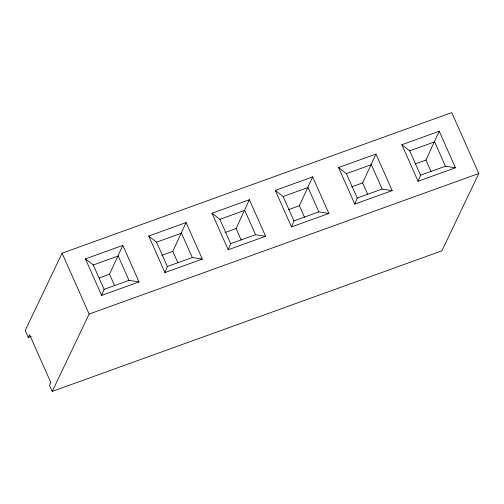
<?xml version="1.0" encoding="UTF-8"?>
<svg xmlns="http://www.w3.org/2000/svg" width="504" height="504" viewBox="0 0 504 504"><rect width="100%" height="100%" fill="white"/><g stroke="black" fill="none" stroke-linecap="round" stroke-linejoin="round"><path stroke-width="0.76" d="M101.663 295.407L104.101 289.346L93.284 264.997L85.434 258.88L122.812 245.398L139.035 281.925L101.663 295.407L85.434 258.88M164.947 272.576L167.385 266.515L156.568 242.166L148.718 236.048L186.096 222.566L202.318 259.094L164.947 272.576L148.718 236.048M228.23 249.751L230.668 243.69L219.851 219.334L212.001 213.224L249.379 199.742L265.602 236.269L228.23 249.751L212.001 213.224M291.514 226.92L293.952 220.859L283.135 196.51L275.285 190.392L312.663 176.91L328.885 213.438L291.514 226.92L275.285 190.392M354.797 204.088L357.235 198.028L346.418 173.678L338.568 167.561L375.946 154.079L392.169 190.607L354.797 204.088L338.568 167.561M418.081 181.264L420.519 175.203L409.702 150.847L401.852 144.73L439.23 131.254L455.452 167.782L418.081 181.264L401.852 144.73M122.812 245.398L109.519 274.207L99.263 277.906M186.096 222.566L172.803 251.376L161.809 255.339M249.379 199.742L236.086 228.545L225.093 232.514M312.663 176.91L299.37 205.72L288.376 209.683M375.946 154.079L362.653 182.889L351.66 186.852M439.23 131.254L425.937 160.058L414.943 164.027M28.293 337.485L29.597 334.757L50.841 382.58L49.537 385.308L52.246 391.394L441.907 250.828L478.8 173.483L451.754 112.606L62.093 253.172L25.2 330.517L28.293 337.485L31.254 336.42M52.246 391.394L89.132 314.055L478.8 173.483M93.284 264.997L118.201 256.007L129.018 280.356L139.035 281.925M156.568 242.166L181.484 233.176L192.301 257.531L202.318 259.094M219.851 219.334L244.768 210.351L255.585 234.7L265.602 236.269M283.135 196.51L308.051 187.519L318.868 211.869L328.885 213.438M346.418 173.678L371.335 164.688L382.152 189.044L392.169 190.607M409.702 150.847L434.618 141.863L445.435 166.213L455.452 167.782M104.101 289.346L129.018 280.356M167.385 266.515L192.301 257.531M230.668 243.69L255.585 234.7M293.952 220.859L318.868 211.869M357.235 198.028L382.152 189.044M420.519 175.203L445.435 166.213M425.937 160.058L431.027 171.518M362.653 182.889L367.744 194.349M299.37 205.72L304.46 217.18M236.086 228.545L241.177 240.005M172.803 251.376L177.893 262.836M109.519 274.207L114.61 285.667M62.093 253.172L89.132 314.055"/></g></svg>
